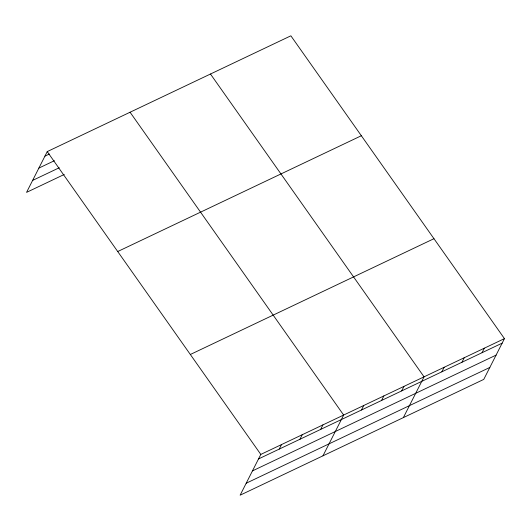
<?xml version="1.0" encoding="UTF-8"?>
<svg xmlns="http://www.w3.org/2000/svg" width="531" height="531" viewBox="0 0 531 531"><rect width="100%" height="100%" fill="white"/><g stroke="black" fill="none" stroke-linecap="round" stroke-linejoin="round"><path stroke-width="0.8" d="M504.45 338.625L260.814 454.417L240.131 495.191L483.761 379.399L504.45 338.625L290.869 35.809L47.239 151.6L26.55 192.375L64.271 174.447M279.226 449.1L281.523 444.573M299.935 439.256L302.232 434.73M320.644 429.413L322.941 424.886M322.967 455.824L343.65 415.05L130.075 112.233M361.452 410.018L363.748 405.492M381.557 400.467L383.853 395.94M401.655 390.916L403.952 386.389M403.361 417.612L424.05 376.837L210.475 74.021M441.852 371.806L444.148 367.279M461.95 362.255L464.253 357.728M482.055 352.703L484.352 348.177M44.943 156.127L49.376 154.017M38.869 168.088L54.401 160.707M32.617 180.414L59.246 167.763M117.716 251.528L361.352 135.737M190.337 354.489L433.966 238.691M258.517 458.943L502.153 343.152M252.451 470.904L496.087 355.113M246.198 483.23L489.834 367.439M47.239 151.6L260.814 454.417"/></g></svg>
